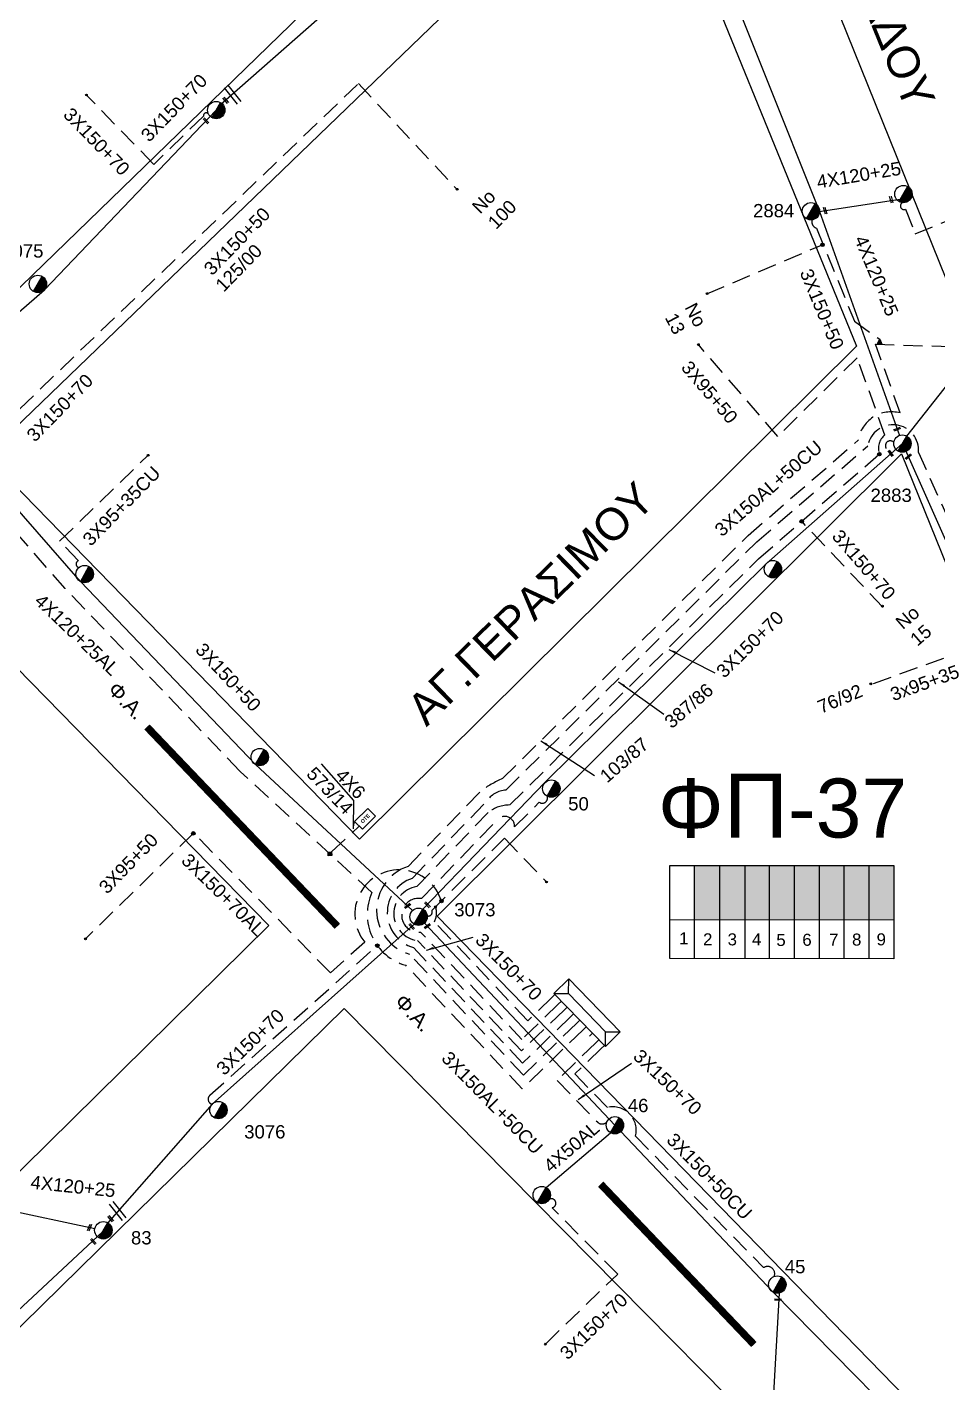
# Model space of a CAD drawing. Header units: millimetres. Extents: x 1421 to 13344, y 800 to 1949.
# Drawn here: x 12422 to 12545.4, y 1086.3 to 1270.1 of the extents above; entities that cross this region are included whole.
import ezdxf

# ---------------------------------------------------------------- set-up
doc = ezdxf.new("R2010")
doc.units = ezdxf.units.MM
doc.linetypes.add('DASHED', pattern=[19.05, 12.7, -6.35])
for name, color, linetype in [('Pillar OTE', 7, 'Continuous'), ('Άγνωστα', 7, 'Continuous'), ('Γυμνά εναέρια ΧΤ (3Φ)   4x50CU', 7, 'Continuous'), ('Γυμνά εναέρια ΧΤ και ΦΟΠ (3Φ)   4x50+16AL', 7, 'Continuous'), ('Επιγραφές - Σχήματα', 7, 'Continuous'), ('Καλωδια Χ.Τ 3x95+35', 7, 'DASHED'), ('Καλωδια ΧΤ  3X95+50', 7, 'Continuous'), ('Καλώδια ΧΤ   3x150+50CU', 7, 'DASHED'), ('Καλώδια ΧΤ   3x150+70AL', 7, 'DASHED'), ('Καλώδια ΧΤ   3x150AL+50CU', 7, 'DASHED'), ('Μηχανική τομή', 7, 'Continuous'), ('Στύλος ΦΜ', 7, 'Continuous'), ('Στύλος ΦΜ @ 1', 7, 'Continuous'), ('Συνδέσεις', 7, 'Continuous'), ('Συνεστραμμένα ΧΤ   4x120+25 AL', 7, 'SYN_LINE'), ('Τομή', 7, 'Continuous'), ('Υποσταθμός πόλεως', 7, 'Continuous'), ('Υπόβαθρο ΔΕΗ', 7, 'Continuous'), ('Υπόγεια καλώδια Παροχών ΧΤ   4x50AL', 7, 'DASHED'), ('Υπόγεια καλώδια Παροχών ΧΤ   4x6', 7, 'DASHED')]:
    doc.layers.add(name, color=color, linetype=linetype)
doc.styles.add('arial', font='ARIAL.TTF')
doc.styles.get("Standard").update_dxf_attribs({"font": 'ARIAL.TTF'})
doc.linetypes.add('SYN_LINE', pattern='A,0.5,-0.0001,["/\\/\\/\\/",Standard,S=0.1,R=0,X=0,Y=-0.05],-0.25', length=0.7501)
doc.dimstyles.new('ISO-25', dxfattribs={"dimtxt": 2.5, "dimasz": 2.5, "dimexe": 1.25, "dimexo": 0.625, "dimtad": 1, "dimtxsty": 'Standard', "dimcen": 2.5, "dimadec": 0, "dimazin": 0, "dimtfac": 1, "dimtmove": 0, "dimatfit": 3, "dimfxl": 1, "dimarcsym": 0})

# ---------------------------------------------------------------- blocks, each defined once
blk = doc.blocks.new('ΥΠΑΡΧΩΝ ΤΣΙΜΕΝΤΕΝΙΟΣ ΣΤΥΛΟΣ')
at = {"layer": 'Στύλος ΦΜ'}
blk.add_hatch(color=7, dxfattribs=at).paths.add_polyline_path([(-1.29, -2.28, 0.574793), (2.62, 0, 0.268822), (1.3, 2.27)])
at = {"layer": 'Στύλος ΦΜ', "color": 7}
blk.add_line((-1.29, -2.28), (1.3, 2.27), dxfattribs=at)
blk.add_circle((0, 0), 2.62, dxfattribs=at)
at = {"layer": 'Στύλος ΦΜ', "flags": 4}
for tag, p in [('ΑΡΙΘΜΟΣ', (-4.68, 8.05)), ('ΤΥΠΟΣ', (-4.91, 3.03))]:
    blk.add_attdef(tag, p, '', height=4, dxfattribs=at)
blk = doc.blocks.new('ΥΠΟΣΤΑΘΜΟΣ ΠΟΛΕΩΣ 9 ΑΝΑΧΩΡΗΣΕΩΝ')
at = {"layer": 'Υποσταθμός πόλεως', "ltscale": 40}
for p, q in [((-9.63, -2.82), (-9.63, -4)), ((-7.12, -2.82), (-7.12, -4)), ((-4.84, -2.82), (-4.84, -4)), ((-2.36, -2.82), (-2.36, -4)), ((0.09, -2.82), (0.09, -4)), ((2.55, -2.82), (2.55, -4)), ((5.02, -2.82), (5.02, -4)), ((7.48, -2.82), (7.48, -4)), ((9.61, -2.82), (9.61, -4))]:
    blk.add_line(p, q, dxfattribs=at)
blk.add_lwpolyline([(-10.02, 2.82), (10.02, 2.82), (10.02, -2.82), (-10.02, -2.82)], close=True, dxfattribs=at)
for points in [[(-7.21, 0), (-10.02, 2.82)], [(-10.02, -2.82), (-7.21, 0)], [(-7.21, 0), (7.21, 0)], [(7.21, 0), (10.02, 2.82)], [(10.02, -2.82), (7.21, 0)]]:
    blk.add_lwpolyline(points, dxfattribs=at)
at = {"layer": 'Υποσταθμός πόλεως', "linetype": 'SYN_LINE', "ltscale": 40, "flags": 1}
for tag, p in [('ΜΕΤΑΣΧΗΜΑΤΙΣΜΟΣ', (10.79, 1.71)), ('ΙΣΧΥΣ', (10.77, -1.08)), ('ΑΡΙΘΜΟΣ', (10.89, -3.8))]:
    blk.add_attdef(tag, p, '', height=1.8, dxfattribs=at)
blk = doc.blocks.new('ΜΗΧΑΝΙΚΗ ΤΟΜΗ')
at = {"layer": 'Μηχανική τομή', "ltscale": 40}
for p, q in [((-1.89, 0.78), (1.89, 0.78)), ((1.89, 0), (-1.89, 0))]:
    blk.add_line(p, q, dxfattribs=at)
blk = doc.blocks.new('_ΣΥΝΔΕΣΗ')
at = {"layer": 'Συνδέσεις', "linetype": 'SYN_LINE', "ltscale": 40}
blk.add_hatch(color=256, dxfattribs=at).paths.add_polyline_path([(0.5, -0.01, 1), (-0.5, -0.01, 1)])
at = {"layer": 'Συνδέσεις'}
blk.add_circle((0, -0.01), 0.5, dxfattribs=at)
blk = doc.blocks.new('ΤΟΜΗ')
at = {"layer": 'Τομή', "ltscale": 40}
for p, q in [((-5.68, 0), (5.68, 0)), ((5.68, -2.33), (-5.68, -2.33))]:
    blk.add_line(p, q, dxfattribs=at)
blk = doc.blocks.new('TSONTA XT1')
at = {"ltscale": 40}
h = blk.add_hatch(color=256, dxfattribs=at)
h.dxf.hatch_style = 1
h.paths.add_polyline_path([(595.96, 2487.66), (597.07, 2488.77), (595.96, 2489.87), (594.85, 2488.77)])
blk.add_lwpolyline([(594.85, 2488.77), (595.96, 2489.87), (597.07, 2488.77), (595.96, 2487.66)], close=True, dxfattribs=at)
blk = doc.blocks.new('PILLAR ΟΤΕ')
at = {"layer": 'Pillar OTE', "ltscale": 40}
blk.add_lwpolyline([(-3.31, 2.02), (3.39, 2.02), (3.39, -1.99), (-3.31, -1.99)], close=True, dxfattribs=at)
at = {"layer": 'Pillar OTE', "insert": (-1.81, 0.71), "char_height": 1.3575, "width": 109.961, "attachment_point": 1}
blk.add_mtext('{\\fArial|b1|i0|c161|p34;OTE}', dxfattribs=at)

msp = doc.modelspace()

# ---------------------------------------------------------------- hatches: boundary and pattern name
at = {"layer": 'Καλώδια ΧΤ   3x150+50CU', "linetype": 'DASHED', "ltscale": 0.2}
h = msp.add_hatch(color=0, dxfattribs=at)
h.dxf.hatch_style = 1
h.paths.add_polyline_path([(12537.56565, 1227.77405), (12537.22089, 1227.11945), (12537.84414, 1227.0978)])
h = msp.add_hatch(color=151, dxfattribs=at)
h.dxf.hatch_style = 1
h.paths.add_polyline_path([(12515.89149, 1156.43164), (12512.45161, 1156.43186), (12512.45115, 1149.07127), (12515.89102, 1149.06793)])
h = msp.add_hatch(color=6, dxfattribs=at)
h.dxf.hatch_style = 1
h.paths.add_polyline_path([(12519.33105, 1156.43143), (12515.89149, 1156.43164), (12515.89102, 1149.06793), (12519.33059, 1149.06459)])
h = msp.add_hatch(color=5, dxfattribs=at)
h.dxf.hatch_style = 1
h.paths.add_polyline_path([(12522.62861, 1156.43122), (12519.33105, 1156.43143), (12519.33059, 1149.06459), (12522.62815, 1149.06138)])
h = msp.add_hatch(color=30, dxfattribs=at)
h.dxf.hatch_style = 1
h.paths.add_polyline_path([(12526.01461, 1156.43101), (12522.62861, 1156.43122), (12522.62815, 1149.06138), (12526.01415, 1149.0581)])
h = msp.add_hatch(color=173, dxfattribs=at)
h.dxf.hatch_style = 1
h.paths.add_polyline_path([(12529.41125, 1156.4308), (12526.01461, 1156.43101), (12526.01415, 1149.0581), (12529.41079, 1149.0548)])
h = msp.add_hatch(color=1, dxfattribs=at)
h.dxf.hatch_style = 1
h.paths.add_polyline_path([(12532.7483, 1156.43059), (12529.41125, 1156.4308), (12529.41079, 1149.0548), (12532.74784, 1149.05156)])
h = msp.add_hatch(color=85, dxfattribs=at)
h.dxf.hatch_style = 1
h.paths.add_polyline_path([(12536.13668, 1156.43038), (12532.7483, 1156.43059), (12532.74784, 1149.05156), (12536.13621, 1149.04827)])
h = msp.add_hatch(color=133, dxfattribs=at)
h.dxf.hatch_style = 1
h.paths.add_polyline_path([(12539.45678, 1156.43017), (12536.13668, 1156.43038), (12536.13621, 1149.04827), (12539.45631, 1149.04504)])

# ---------------------------------------------------------------- linework, layer by layer
at = {"color": 85, "const_width": 1}
for points in [[(12438.21304, 1175.20486), (12464.02926, 1148.17481)], [(12499.72878, 1113.21125), (12520.50146, 1091.46187)]]:
    msp.add_lwpolyline(points, dxfattribs=at)
at = {"layer": 'Pillar OTE', "ltscale": 40}
for points in [[(12537.22089, 1227.11945), (12537.56565, 1227.77405), (12537.84414, 1227.0978), (12537.22089, 1227.11945)], [(12509.12291, 1143.79178), (12509.1237, 1156.43207), (12539.45678, 1156.43017), (12539.45598, 1143.76242), (12509.12291, 1143.79271)], [(12512.45082, 1143.78938), (12512.45161, 1156.43186)], [(12515.89069, 1143.78595), (12515.89149, 1156.43164)], [(12519.33026, 1143.78251), (12519.33105, 1156.43143)], [(12522.62782, 1143.77922), (12522.62861, 1156.43122)], [(12526.01382, 1143.77584), (12526.01461, 1156.43101)], [(12529.41046, 1143.77245), (12529.41125, 1156.4308)], [(12532.74751, 1143.76912), (12532.7483, 1156.43059)], [(12536.13588, 1143.76573), (12536.13668, 1156.43038)], [(12509.12324, 1149.0745), (12539.45631, 1149.04504)]]:
    msp.add_lwpolyline(points, dxfattribs=at)
at = {"layer": 'Άγνωστα', "color": 173, "linetype": 'Continuous', "ltscale": 0.2}
msp.add_lwpolyline([(12501.99457, 1311.33947), (12478.01129, 1285.81887), (12447.81777, 1259.22842)], dxfattribs=at)
at = {"layer": 'Άγνωστα', "color": 173}
msp.add_lwpolyline([(12541.21887, 1214.65594), (12549.33392, 1224.89827)], dxfattribs=at)
at = {"layer": 'Γυμνά εναέρια ΧΤ (3Φ)   4x50CU', "color": 5, "linetype": 'Continuous', "ltscale": 0.2}
msp.add_lwpolyline([(12492.32889, 1112.74963), (12501.0791, 1120.17136)], dxfattribs=at)
at = {"layer": 'Γυμνά εναέρια ΧΤ και ΦΟΠ (3Φ)   4x50+16AL', "color": 27, "linetype": 'Continuous', "ltscale": 0.2}
msp.add_lwpolyline([(12408.32628, 1220.61135), (12424.30183, 1234.50263), (12447.60224, 1258.85036)], dxfattribs=at)
at = {"layer": 'Γυμνά εναέρια ΧΤ και ΦΟΠ (3Φ)   4x50+16AL', "color": 6, "linetype": 'Continuous', "ltscale": 0.2}
msp.add_lwpolyline([(12475.62133, 1150.48914), (12492.17627, 1167.65278), (12522.1538, 1197.32905), (12540.63769, 1213.63648), (12548.33935, 1196.39311), (12566.9475, 1181.97173), (12589.34258, 1187.36162), (12632.04064, 1200.69811), (12661.09306, 1209.98639), (12698.78983, 1223.0438)], dxfattribs=at)
at = {"layer": 'Γυμνά εναέρια ΧΤ και ΦΟΠ (3Φ)   4x50+16AL', "color": 151, "linetype": 'Continuous', "ltscale": 0.2}
msp.add_lwpolyline([(12474.45474, 1148.44278), (12447.03989, 1124.04909), (12432.84452, 1107.89817)], dxfattribs=at)
at = {"layer": 'Γυμνά εναέρια ΧΤ και ΦΟΠ (3Φ)   4x50+16AL', "color": 30, "linetype": 'Continuous', "ltscale": 0.2}
msp.add_lwpolyline([(12353.31717, 1029.33412), (12370.09702, 1047.09801), (12385.03917, 1061.54118), (12401.09527, 1077.78211), (12432.17815, 1106.72928)], dxfattribs=at)
at = {"layer": 'Γυμνά εναέρια ΧΤ και ΦΟΠ (3Φ)   4x50+16AL', "color": 133, "linetype": 'Continuous', "ltscale": 0.2}
msp.add_lwpolyline([(12523.91225, 1098.44069), (12522.93044, 1080.85854), (12511.14614, 1067.91277), (12485.28926, 1044.73579), (12458.33489, 1019.78715), (12438.06752, 1001.42491), (12419.05871, 984.14034), (12405.96448, 972.79308)], dxfattribs=at)
at = {"layer": 'Καλωδια Χ.Τ 3x95+35', "color": 30, "linetype": 'DASHED', "ltscale": 0.2}
msp.add_lwpolyline([(12428.98598, 1196.81382, -0.756230637), (12428.93245, 1197.75069), (12426.36181, 1200.40482), (12426.36181, 1200.40482), (12426.36181, 1200.40482), (12438.38322, 1212.04807)], format="xyb", dxfattribs=at)
at = {"layer": 'Καλωδια Χ.Τ 3x95+35', "color": 85, "linetype": 'DASHED', "ltscale": 0.2}
msp.add_lwpolyline([(12548.81569, 1199.01023, -0.645710946), (12549.82748, 1195.0547), (12553.39916, 1187.08213), (12536.29195, 1180.93801)], format="xyb", dxfattribs=at)
at = {"layer": 'Καλωδια ΧΤ  3X95+50', "color": 173, "linetype": 'DASHED', "ltscale": 0.2}
for points in [[(12540.63834, 1246.29994, 0.966243022), (12541.04427, 1245.40059), (12542.38227, 1242.088), (12556.86224, 1247.93665)], [(12537.5246, 1212.20497, -0.329510361), (12538.27238, 1214.79246), (12534.48711, 1225.26639), (12523.74881, 1214.61181), (12512.93315, 1227.0972)]]:
    msp.add_lwpolyline(points, format="xyb", dxfattribs=at)
at = {"layer": 'Καλωδια ΧΤ  3X95+50', "color": 30, "linetype": 'DASHED', "ltscale": 0.2}
msp.add_lwpolyline([(12444.49334, 1160.77916), (12429.91546, 1146.51381)], dxfattribs=at)
at = {"layer": 'Καλώδια ΧΤ   3x150+50CU', "color": 151, "linetype": 'DASHED', "ltscale": 0.2}
msp.add_lwpolyline([(12497.344, 1134.14787), (12489.09142, 1126.13167), (12473.29159, 1142.89385, -0.459794051), (12468.72134, 1152.76541), (12450.84767, 1169.17503), (12427.11574, 1193.9787), (12412.73329, 1210.44157), (12466.89242, 1262.45955), (12480.16086, 1248.17851)], format="xyb", dxfattribs=at)
at = {"layer": 'Καλώδια ΧΤ   3x150+50CU', "color": 1, "linetype": 'DASHED', "ltscale": 0.2}
for points in [[(12528.40406, 1243.97631, 0.42767212), (12528.98521, 1242.85094), (12534.13394, 1230.24504), (12537.56565, 1227.77405)], [(12496.48627, 1135.0309), (12489.2513, 1128.00316), (12473.79594, 1144.39989, -0.734929353), (12473.62371, 1156.29107), (12483.48019, 1166.50996, -0.055845131), (12486.41808, 1168.20781), (12519.72325, 1201.17828), (12534.62406, 1214.07253, -0.446354019), (12540.33255, 1217.77861), (12536.99844, 1227.12504), (12547.81005, 1226.75487, 0.730366849), (12550.21402, 1223.38641), (12565.77881, 1184.20316, 1.088914246), (12569.33537, 1180.67645), (12582.79328, 1183.9154), (12588.45735, 1166.92108, 0.54617102), (12591.46407, 1160.76853), (12610.41202, 1148.00531)]]:
    msp.add_lwpolyline(points, format="xyb", dxfattribs=at)
msp.add_lwpolyline([(12514.11731, 1233.95195), (12529.89568, 1240.62178)], dxfattribs=at)
at = {"layer": 'Καλώδια ΧΤ   3x150+50CU', "color": 85, "linetype": 'DASHED', "ltscale": 0.2}
msp.add_lwpolyline([(12495.63499, 1135.90728), (12489.14596, 1129.60412), (12474.34432, 1145.30732, -0.740158736), (12474.17702, 1154.67119), (12484.23686, 1165.10091, -0.232503972), (12486.89077, 1166.6454), (12520.88158, 1200.29463), (12535.94407, 1213.32877, -0.953553964), (12542.82528, 1212.42226), (12548.94959, 1198.71043, -0.254539986), (12548.98446, 1197.37829)], format="xyb", dxfattribs=at)
at = {"layer": 'Καλώδια ΧΤ   3x150+50CU', "color": 30, "linetype": 'DASHED', "ltscale": 0.2}
for points in [[(12476.2078, 1149.58334, 0.621687839), (12476.85889, 1150.33816), (12486.68796, 1160.12214), (12492.37861, 1154.18425)], [(12493.1022, 1138.51475), (12489.85201, 1135.35766), (12477.18773, 1148.7933, 0.202353382), (12477.33505, 1150.81213)]]:
    msp.add_lwpolyline(points, format="xyb", dxfattribs=at)
at = {"layer": 'Καλώδια ΧΤ   3x150+50CU', "color": 133, "linetype": 'DASHED', "ltscale": 0.2}
msp.add_lwpolyline([(12499.80396, 1131.61538), (12496.23738, 1128.15096), (12500.64995, 1123.61937, -0.56037544), (12504.45118, 1119.71559), (12521.81463, 1101.88375, -0.731549833), (12523.25599, 1100.69455)], format="xyb", dxfattribs=at)
at = {"layer": 'Καλώδια ΧΤ   3x150+50CU', "color": 5, "linetype": 'DASHED', "ltscale": 0.2}
msp.add_lwpolyline([(12492.27432, 1091.57637), (12502.04853, 1101.02134), (12493.1723, 1110.00753, 1.111924996), (12492.77703, 1111.17132)], format="xyb", dxfattribs=at)
at = {"layer": 'Καλώδια ΧΤ   3x150+70AL', "color": 27, "linetype": 'DASHED', "ltscale": 0.2}
msp.add_lwpolyline([(12446.53195, 1258.35521, 0.720946332), (12445.86661, 1258.03226), (12439.1276, 1251.49155), (12429.9769, 1260.91969)], format="xyb", dxfattribs=at)
at = {"layer": 'Καλώδια ΧΤ   3x150+70AL', "color": 173, "linetype": 'DASHED', "ltscale": 0.2}
msp.add_lwpolyline([(12494.76864, 1136.79917), (12488.97775, 1131.28241), (12474.88655, 1146.23189, -0.861722686), (12474.78142, 1153.55251), (12484.52771, 1163.65716, -0.163799934), (12487.39927, 1164.62573), (12521.13483, 1198.02227), (12538.43053, 1212.9889, -0.888661862), (12539.46789, 1213.80418)], format="xyb", dxfattribs=at)
msp.add_lwpolyline([(12537.97695, 1191.46554), (12526.98895, 1203.08806)], dxfattribs=at)
at = {"layer": 'Καλώδια ΧΤ   3x150+70AL', "color": 6, "linetype": 'DASHED', "ltscale": 0.2}
msp.add_lwpolyline([(12493.97527, 1137.61594), (12489.04262, 1132.82458), (12475.30838, 1147.39536, -1.151161279), (12475.41519, 1151.93208), (12485.68327, 1162.57769, -0.734221377), (12488.0574, 1161.64877), (12491.40907, 1164.98506, 0.72014123), (12492.48938, 1165.80347)], format="xyb", dxfattribs=at)
at = {"layer": 'Καλώδια ΧΤ   3x150+70AL', "color": 30, "linetype": 'DASHED', "ltscale": 0.2}
msp.add_lwpolyline([(12478.13717, 1151.61057, 1.210266586), (12467.74002, 1146.02204), (12463.08758, 1141.8632), (12444.53615, 1160.82106), (12444.49334, 1160.77916)], format="xyb", dxfattribs=at)
at = {"layer": 'Καλώδια ΧΤ   3x150+70AL', "color": 151, "linetype": 'DASHED', "ltscale": 0.2}
msp.add_lwpolyline([(12447.02957, 1124.0399, -0.601147437), (12446.75774, 1125.27359), (12446.75774, 1125.27359), (12469.45393, 1145.56185)], format="xyb", dxfattribs=at)
at = {"layer": 'Καλώδια ΧΤ   3x150+70AL', "color": 5, "linetype": 'DASHED', "ltscale": 0.2}
msp.add_lwpolyline([(12499.06147, 1132.37976), (12493.80752, 1127.2763), (12499.28504, 1121.63725, 0.436909811), (12500.58057, 1121.66666)], format="xyb", dxfattribs=at)
at = {"layer": 'Συνεστραμμένα ΧΤ   4x120+25 AL', "color": 173, "linetype": 'SYN_LINE', "ltscale": 20}
msp.add_lwpolyline([(12502.91801, 1311.51873), (12514.67334, 1282.01491), (12529.41103, 1245.0932), (12540.23759, 1214.74336)], dxfattribs=at)
at = {"layer": 'Συνεστραμμένα ΧΤ   4x120+25 AL', "color": 173, "linetype": 'SYN_LINE', "ltscale": 15}
msp.add_lwpolyline([(12529.36137, 1245.0856), (12540.90779, 1246.85312)], dxfattribs=at)
at = {"layer": 'Συνεστραμμένα ΧΤ   4x120+25 AL', "color": 30, "linetype": 'SYN_LINE', "ltscale": 20}
msp.add_lwpolyline([(12474.21644, 1150.31333), (12452.92503, 1170.09648), (12429.18588, 1194.90771), (12407.52663, 1219.74746)], dxfattribs=at)
at = {"layer": 'Συνεστραμμένα ΧΤ   4x120+25 AL', "color": 5, "linetype": 'SYN_LINE', "ltscale": 20}
msp.add_lwpolyline([(12475.83141, 1148.59887), (12501.6624, 1121.19454), (12523.09665, 1098.57039), (12547.81994, 1073.44876), (12571.64193, 1049.24056), (12595.8574, 1024.80092)], dxfattribs=at)
at = {"layer": 'Συνεστραμμένα ΧΤ   4x120+25 AL', "color": 30, "linetype": 'SYN_LINE', "ltscale": 15}
msp.add_lwpolyline([(12431.13855, 1107.14319), (12418.43992, 1109.85529)], dxfattribs=at)
at = {"layer": 'Υπόβαθρο ΔΕΗ'}
for points in [[(12379.01517, 1275.67789), (12476.66983, 1370.28981), (12500.31355, 1311.82207), (12407.43747, 1221.67898), (12377.73393, 1252.12916), (12379.01517, 1275.67789)], [(12546.62399, 1235.7941), (12598.67778, 1248.07804), (12572.72314, 1331.90895), (12517.58397, 1307.69078), (12546.62399, 1235.7941)], [(12416.37475, 1211.97139), (12505.42991, 1297.83262), (12534.42017, 1226.85429), (12467.02399, 1159.98357), (12416.37475, 1211.97139)], [(12294.79869, 1092.99784), (12404.35814, 1199.75084), (12454.71544, 1148.29029), (12394.83333, 1089.22863)], [(12466.25235, 1165.23824), (12461.87182, 1170.18537)], [(12354.66071, 1028.70401), (12464.9436, 1137.02424), (12520.66817, 1080.60935), (12405.74941, 975.02366), (12354.66071, 1028.70401)]]:
    msp.add_lwpolyline(points, dxfattribs=at)
msp.add_lwpolyline([(12477.54007, 1149.53516), (12540.51561, 1212.22184), (12627.01106, 998.49663, -0.67905859), (12624.9017, 998.19836)], format="xyb", close=True, dxfattribs=at)
at = {"layer": 'Υπόγεια καλώδια Παροχών ΧΤ   4x6', "color": 151, "linetype": 'DASHED', "ltscale": 0.2}
msp.add_lwpolyline([(12463.22118, 1158.26146), (12466.96469, 1161.74052)], dxfattribs=at)

# ---------------------------------------------------------------- block references
at = {"layer": 'Pillar OTE', "xscale": 0.3749999999999999, "yscale": 0.3749999999999999, "zscale": 0.3749999999999999, "rotation": 44.77577007217219}
msp.add_blockref('PILLAR ΟΤΕ', (12467.77395, 1162.73473), dxfattribs=at)
at = {"layer": 'Μηχανική τομή'}
for p, xscale, yscale, zscale, rotation in [((12448.80336, 1260.11245), 0.2500000000001928, 0.2500000000001928, 0.2500000000001928, 312.6268794242704), ((12446.1527, 1257.33566), 0.2500000000001928, 0.2500000000001928, 0.2500000000001928, 312.6268794242704), ((12539.22366, 1246.72264), 0.249999999999919, 0.249999999999919, 0.249999999999919, 105.6053028516372), ((12530.25365, 1245.24146), 0.249999999999919, 0.249999999999919, 0.249999999999919, 105.6053028516372), ((12539.9611, 1215.51245), 0.249999999999919, 0.249999999999919, 0.249999999999919, 22.08384506458043), ((12539.12513, 1212.35788), 0.249999999999919, 0.249999999999919, 0.249999999999919, 125.8031854562), ((12541.50347, 1211.78301), 0.249999999999919, 0.249999999999919, 0.249999999999919, 39.89448133248227), ((12473.60767, 1150.85552), 0.2499999999999681, 0.2499999999999681, 0.2499999999999681, 36.11407878704492), ((12476.17585, 1151.01981), 0.2500000000001928, 0.2500000000001928, 0.2500000000001928, 312.6268794242704), ((12474.04088, 1148.07454), 0.2500000000001928, 0.2500000000001928, 0.2500000000001928, 312.6268794242704), ((12476.29045, 1148.11187), 0.2499999999999681, 0.2499999999999681, 0.2499999999999681, 36.11407878704492), ((12433.21129, 1108.45895), 0.2500000000001928, 0.2500000000001928, 0.2500000000001928, 312.6268794242704), ((12430.50065, 1107.27943), 0.249999999999919, 0.249999999999919, 0.249999999999919, 68.45138536945211), ((12430.87728, 1105.35792), 0.2500000000001928, 0.2500000000001928, 0.2500000000001928, 312.6268794242704), ((12523.76052, 1097.44063), 0.2500000000002005, 0.2500000000002005, 0.2500000000002005, 356.9604688186936)]:
    msp.add_blockref('ΜΗΧΑΝΙΚΗ ΤΟΜΗ', p, dxfattribs=dict(at, xscale=xscale, yscale=yscale, zscale=zscale, rotation=rotation))
at = {"layer": 'Στύλος ΦΜ @ 1', "ltscale": 40, "xscale": 0.4499999999998181, "yscale": 0.4499999999998181, "zscale": 0.4499999999998181}
for p in [(12447.59998, 1258.85165), (12540.77775, 1247.46943), (12429.76691, 1195.93218), (12523.07973, 1196.60118), (12453.50606, 1171.12095), (12491.74002, 1111.72965)]:
    msp.add_blockref('ΥΠΑΡΧΩΝ ΤΣΙΜΕΝΤΕΝΙΟΣ ΣΤΥΛΟΣ', p, dxfattribs=at)
at = {"layer": 'Στύλος ΦΜ @ 1', "ltscale": 40}
ref = msp.add_blockref('ΥΠΑΡΧΩΝ ΤΣΙΜΕΝΤΕΝΙΟΣ ΣΤΥΛΟΣ', (12528.23427, 1245.14178), dxfattribs=dict(at, xscale=0.4499999999998181, yscale=0.4499999999998181, zscale=0.4499999999998181))
ref.add_attrib('ΤΥΠΟΣ', '2884', (12520.39219, 1244.31812), dxfattribs={"layer": 'Στύλος ΦΜ', "height": 1.8, "flags": 4})
ref = msp.add_blockref('ΥΠΑΡΧΩΝ ΤΣΙΜΕΝΤΕΝΙΟΣ ΣΤΥΛΟΣ', (12423.41923, 1235.28248), dxfattribs=dict(at, xscale=0.4499999999998181, yscale=0.4499999999998181, zscale=0.4499999999998181))
ref.add_attrib('ΤΥΠΟΣ', '3075', (12418.58196, 1238.85192), dxfattribs={"layer": 'Στύλος ΦΜ', "height": 1.8, "flags": 4})
ref = msp.add_blockref('ΥΠΑΡΧΩΝ ΤΣΙΜΕΝΤΕΝΙΟΣ ΣΤΥΛΟΣ', (12540.63331, 1213.63406), dxfattribs=dict(at, xscale=0.4499999999998181, yscale=0.4499999999998181, zscale=0.4499999999998181))
ref.add_attrib('ΤΥΠΟΣ', '2883', (12536.31775, 1205.7215), dxfattribs={"layer": 'Στύλος ΦΜ', "height": 1.8, "flags": 4})
ref = msp.add_blockref('ΥΠΑΡΧΩΝ ΤΣΙΜΕΝΤΕΝΙΟΣ ΣΤΥΛΟΣ', (12493.03532, 1166.84707), dxfattribs=dict(at, xscale=0.4499999999998181, yscale=0.4499999999998181, zscale=0.4499999999998181))
ref.add_attrib('ΤΥΠΟΣ', '50', (12495.32232, 1163.88498), dxfattribs={"layer": 'Στύλος ΦΜ', "height": 1.8, "flags": 4})
ref = msp.add_blockref('ΥΠΑΡΧΩΝ ΤΣΙΜΕΝΤΕΝΙΟΣ ΣΤΥΛΟΣ', (12475.03577, 1149.46725), dxfattribs=dict(at, xscale=0.4499999999998181, yscale=0.4499999999998181, zscale=0.4499999999998181))
ref.add_attrib('ΤΥΠΟΣ', '3073', (12479.87291, 1149.52247), dxfattribs={"layer": 'Στύλος ΦΜ', "height": 1.8, "flags": 4})
ref = msp.add_blockref('ΥΠΑΡΧΩΝ ΤΣΙΜΕΝΤΕΝΙΟΣ ΣΤΥΛΟΣ', (12447.90244, 1123.24713), dxfattribs=dict(at, xscale=0.4499999999998181, yscale=0.4499999999998181, zscale=0.4499999999998181))
ref.add_attrib('ΤΥΠΟΣ', '3076', (12451.39419, 1119.40248), dxfattribs={"layer": 'Στύλος ΦΜ', "height": 1.8, "flags": 4})
ref = msp.add_blockref('ΥΠΑΡΧΩΝ ΤΣΙΜΕΝΤΕΝΙΟΣ ΣΤΥΛΟΣ', (12501.66013, 1121.19583), dxfattribs=dict(at, xscale=0.4499999999998181, yscale=0.4499999999998181, zscale=0.4499999999998181))
ref.add_attrib('ΤΥΠΟΣ', '46', (12503.40518, 1122.97233), dxfattribs={"layer": 'Στύλος ΦΜ', "height": 1.8, "flags": 4})
ref = msp.add_blockref('ΥΠΑΡΧΩΝ ΤΣΙΜΕΝΤΕΝΙΟΣ ΣΤΥΛΟΣ', (12432.30011, 1106.94848), dxfattribs=dict(at, xscale=0.4499999999998181, yscale=0.4499999999998181, zscale=0.4499999999998181))
ref.add_attrib('ΤΥΠΟΣ', '83', (12436.04641, 1105.03581), dxfattribs={"layer": 'Στύλος ΦΜ', "height": 1.8, "flags": 4})
ref = msp.add_blockref('ΥΠΑΡΧΩΝ ΤΣΙΜΕΝΤΕΝΙΟΣ ΣΤΥΛΟΣ', (12523.67769, 1099.59486), dxfattribs=dict(at, xscale=0.4499999999998181, yscale=0.4499999999998181, zscale=0.4499999999998181))
ref.add_attrib('ΤΥΠΟΣ', '45', (12524.68826, 1101.11512), dxfattribs={"layer": 'Στύλος ΦΜ', "height": 1.8, "flags": 4})
at = {"layer": 'Συνδέσεις'}
for p, xscale, yscale, zscale in [((12429.99502, 1260.90429), 0.25, 0.25, 0.25), ((12480.26919, 1248.11767), 0.25, 0.25, 0.25), ((12529.80746, 1240.58448), 0.4777242751394019, 0.4777242751394019, 0.4777242751394019), ((12514.16439, 1233.97185), 0.25, 0.25, 0.25), ((12512.97453, 1227.04942), 0.25, 0.25, 0.25), ((12438.38322, 1212.04807), 0.25, 0.25, 0.25), ((12537.52017, 1212.20624), 0.4777242751394019, 0.4777242751394019, 0.4777242751394019), ((12526.98895, 1203.08806), 0.4777242751394019, 0.4777242751394019, 0.4777242751394019), ((12537.92234, 1191.58047), 0.25, 0.25, 0.25), ((12536.34881, 1181.05263), 0.25, 0.25, 0.25), ((12444.49334, 1160.77916), 0.4777242751394019, 0.4777242751394019, 0.4777242751394019), ((12492.37861, 1154.18425), 0.25, 0.25, 0.25), ((12477.33505, 1150.81213), 0.25, 0.25, 0.25), ((12478.13717, 1151.61057), 0.4777242751394019, 0.4777242751394019, 0.4777242751394019), ((12429.8846, 1146.48361), 0.25, 0.25, 0.25), ((12469.45393, 1145.56185), 0.4777242751394019, 0.4777242751394019, 0.4777242751394019), ((12492.22419, 1091.50305), 0.25, 0.25, 0.25)]:
    msp.add_blockref('_ΣΥΝΔΕΣΗ', p, dxfattribs=dict(at, xscale=xscale, yscale=yscale, zscale=zscale))
at = {"layer": 'Συνδέσεις', "xscale": 0.3075184835441076, "yscale": 0.3075184835441076, "zscale": 0.3075184835441076, "rotation": 49.42700320672794}
msp.add_blockref('TSONTA XT1', (12925.16006, 521.00741), dxfattribs=at)
at = {"layer": 'Τομή', "xscale": 0.2499999999999669, "yscale": 0.2499999999999669, "zscale": 0.2499999999999669, "rotation": 308.1680509152084}
for p in [(12450.07208, 1261.13313), (12434.48005, 1109.75902)]:
    msp.add_blockref('ΤΟΜΗ', p, dxfattribs=at)
at = {"layer": 'Υποσταθμός πόλεως', "xscale": 0.4999999999999999, "yscale": 0.4999999999999999, "zscale": 0.4999999999999999, "rotation": 314.1675417500359}
msp.add_blockref('ΥΠΟΣΤΑΘΜΟΣ ΠΟΛΕΩΣ 9 ΑΝΑΧΩΡΗΣΕΩΝ', (12497.89118, 1136.45642), dxfattribs=at)

# ---------------------------------------------------------------- texts
at = {"ltscale": 40, "char_height": 4, "attachment_point": 1, "style": 'arial'}
for s, insert, width, rotation in [('{\\H1.083x;MIΛTIAΔOY}', (12532.77127, 1290.77897), 67.4273804, 292.1497459), ('{\\H1.083x;AΓ.ΓEPAΣIMOY}', (12473.08339, 1178.23426), 50.2149778, 44.3062948)]:
    msp.add_mtext(s, dxfattribs=dict(at, insert=insert, width=width, rotation=rotation))
at = {"ltscale": 30, "char_height": 1.63441, "width": 11.2572904, "attachment_point": 1}
for s, insert in [('1', (12510.36907, 1147.3531)), ('2', (12513.60754, 1147.21964)), ('3', (12516.93812, 1147.21964)), ('4', (12520.24163, 1147.21964)), ('8', (12533.80767, 1147.19258)), ('9', (12537.13826, 1147.21964)), ('5', (12523.54514, 1147.13846)), ('6', (12527.06527, 1147.16552)), ('7', (12530.69372, 1147.16552))]:
    msp.add_mtext(s, dxfattribs=dict(at, insert=insert))
at = {"layer": 'Άγνωστα', "color": 7, "char_height": 1.8, "attachment_point": 1}
for s, gutter_width, insert, rotation in [('3X150+70', 12.5, (12437.2139, 1255.66386), 45.7938475), ('3X150+70', 12.5, (12428.03216, 1259.36809), 313.9831801), ('4Χ120+25', 12.5, (12528.89415, 1249.97785), 9.5135215), ('3X150+50', 12.5, (12445.74495, 1237.56832), 45.7938475), ('4Χ120+25', 12.5, (12535.73835, 1242.06202), 292.6556907), ('125/00', 2.22856, (12447.32775, 1235.34086), 45.7938475), ('3X150+50', 12.5, (12528.34742, 1237.53385), 292.6556907), ('3X95+50', 12.5, (12511.89687, 1225.05006), 310.3258297), ('3X150+70', 12.5, (12421.72577, 1214.99), 45.7938475), ('3X95+35CU', 12.5, (12429.31532, 1200.86817), 45.7938475), ('3X150+70', 12.5, (12532.32736, 1202.16476), 310.7587049), ('3X150+70', 12.5, (12515.22448, 1183.00582), 44.6331801), ('3X150+50', 12.5, (12445.97511, 1186.79115), 312.9440897), ('3x95+35', 12.5, (12538.78604, 1180.38318), 19.853597), ('387/86', 12.5, (12508.17974, 1176.24753), 40.8849028), ('76/92', 12.5, (12528.91976, 1178.64434), 22.737108), ('103/87', 12.5, (12499.41935, 1168.88065), 40.8849028), ('3X95+50', 12.5, (12431.5193, 1153.69543), 45.8272142), ('3X150+70', 12.5, (12483.8865, 1147.42785), 314.3568019), ('3X150+70', 12.5, (12447.43048, 1129.14344), 43.8859522), ('3X150+70', 12.5, (12505.23469, 1131.67161), 316.4919638), ('3X150+50CU', 12.5, (12509.81559, 1120.3246), 314.3568019), ('4X120+25', 12.5, (12422.54555, 1114.39896), 354.0911965), ('3X150+70', 12.5, (12494.00351, 1090.57472), 43.9805258)]:
    msp.add_mtext_dynamic_manual_height_columns(s, width=1.8, gutter_width=gutter_width, heights=[0.04535], dxfattribs=dict(at, insert=insert, rotation=rotation))
at = {"layer": 'Άγνωστα', "color": 7}
note = msp.add_mtext_dynamic_manual_height_columns('No ', width=1.8, gutter_width=2.22856, heights=[0.04535, 0], dxfattribs=dict(at, insert=(12479.29553, 1243.03743), char_height=1.8, attachment_point=1, rotation=45.7938475))
for column, words in zip(note.columns.linked_columns, ['100']):
    column.text = words
note = msp.add_mtext_dynamic_manual_height_columns('No ', width=1.8, gutter_width=2.10406, heights=[0.04535, 0], dxfattribs=dict(at, insert=(12510.87107, 1236.39878), char_height=1.8, attachment_point=1, rotation=297.2673456))
for column, words in zip(note.columns.linked_columns, ['13']):
    column.text = words
note = msp.add_mtext_dynamic_manual_height_columns('No ', width=1.8, gutter_width=1.77271, heights=[0.04535, 0], dxfattribs=dict(at, insert=(12536.81967, 1187.3495), char_height=1.8, attachment_point=1, rotation=40.8849028))
for column, words in zip(note.columns.linked_columns, ['15']):
    column.text = words
at = {"layer": 'Επιγραφές - Σχήματα', "color": 85, "linetype": 'Continuous', "char_height": 2.019182, "width": 8.1175664, "attachment_point": 1, "rotation": 313.914932}
for insert in [(12434.18933, 1181.5119), (12473.076, 1139.18588)]:
    msp.add_mtext('Φ.Α.', dxfattribs=dict(at, insert=insert))
at = {"layer": 'Καλώδια ΧΤ   3x150+70AL', "color": 7, "insert": (12443.99243, 1158.23265), "char_height": 1.8, "attachment_point": 1, "rotation": 315.444864}
msp.add_mtext_dynamic_manual_height_columns('3X150+70AL', width=1.8, gutter_width=12.5, heights=[0.04535], dxfattribs=at)
at = {"layer": 'Καλώδια ΧΤ   3x150AL+50CU', "color": 7, "char_height": 1.8, "attachment_point": 1}
for insert, rotation in [((12514.98694, 1202.26847), 40.8849028), ((12479.30191, 1131.39964), 314.3568019)]:
    msp.add_mtext_dynamic_manual_height_columns('3X150AL+50CU', width=1.8, gutter_width=12.5, heights=[0.04535], dxfattribs=dict(at, insert=insert, rotation=rotation))
at = {"layer": 'Συνεστραμμένα ΧΤ   4x120+25 AL', "color": 7, "insert": (12424.07669, 1193.41757), "char_height": 1.8, "attachment_point": 1, "rotation": 316.2596131}
msp.add_mtext_dynamic_manual_height_columns('4X120+25AL', width=1.8, gutter_width=12.5, heights=[0.04535], dxfattribs=at)
at = {"layer": 'Υπόβαθρο ΔΕΗ', "insert": (12507.49147, 1168.87416), "char_height": 8, "attachment_point": 1}
msp.add_mtext_dynamic_manual_height_columns('Φ{\\H1.0833x;Π}-37', width=84.657329, gutter_width=12.5, heights=[0], dxfattribs=at)
at = {"layer": 'Υπόγεια καλώδια Παροχών ΧΤ   4x50AL', "color": 7, "char_height": 1.8, "attachment_point": 1}
for s, insert, rotation in [('573/14', (12461.01786, 1169.96409), 313.7542644), ('4X6', (12464.9198, 1169.74571), 313.7542644), ('4X50AL', (12491.79214, 1116.02457), 40.8849028)]:
    msp.add_mtext_dynamic_manual_height_columns(s, width=1.8, gutter_width=12.5, heights=[0.04535], dxfattribs=dict(at, insert=insert, rotation=rotation))

# ---------------------------------------------------------------- leaders
at = {"layer": 'Επιγραφές - Σχήματα', "ltscale": 40}
for points in [[(12508.98411, 1185.72566), (12515.18885, 1182.56372)], [(12502.13388, 1181.33603), (12508.28454, 1176.939)], [(12491.59852, 1173.3362), (12498.90103, 1168.63621)], [(12466.23654, 1161.38169), (12466.25235, 1165.23824)], [(12476.09034, 1144.95478), (12482.44092, 1146.70722)], [(12496.65898, 1124.66763), (12503.89614, 1129.59799)]]:
    msp.add_leader(points, dimstyle='ISO-25', override={"dimasz": 1, "dimtad": 0}, dxfattribs=at)

doc.saveas('drawing.dxf')
